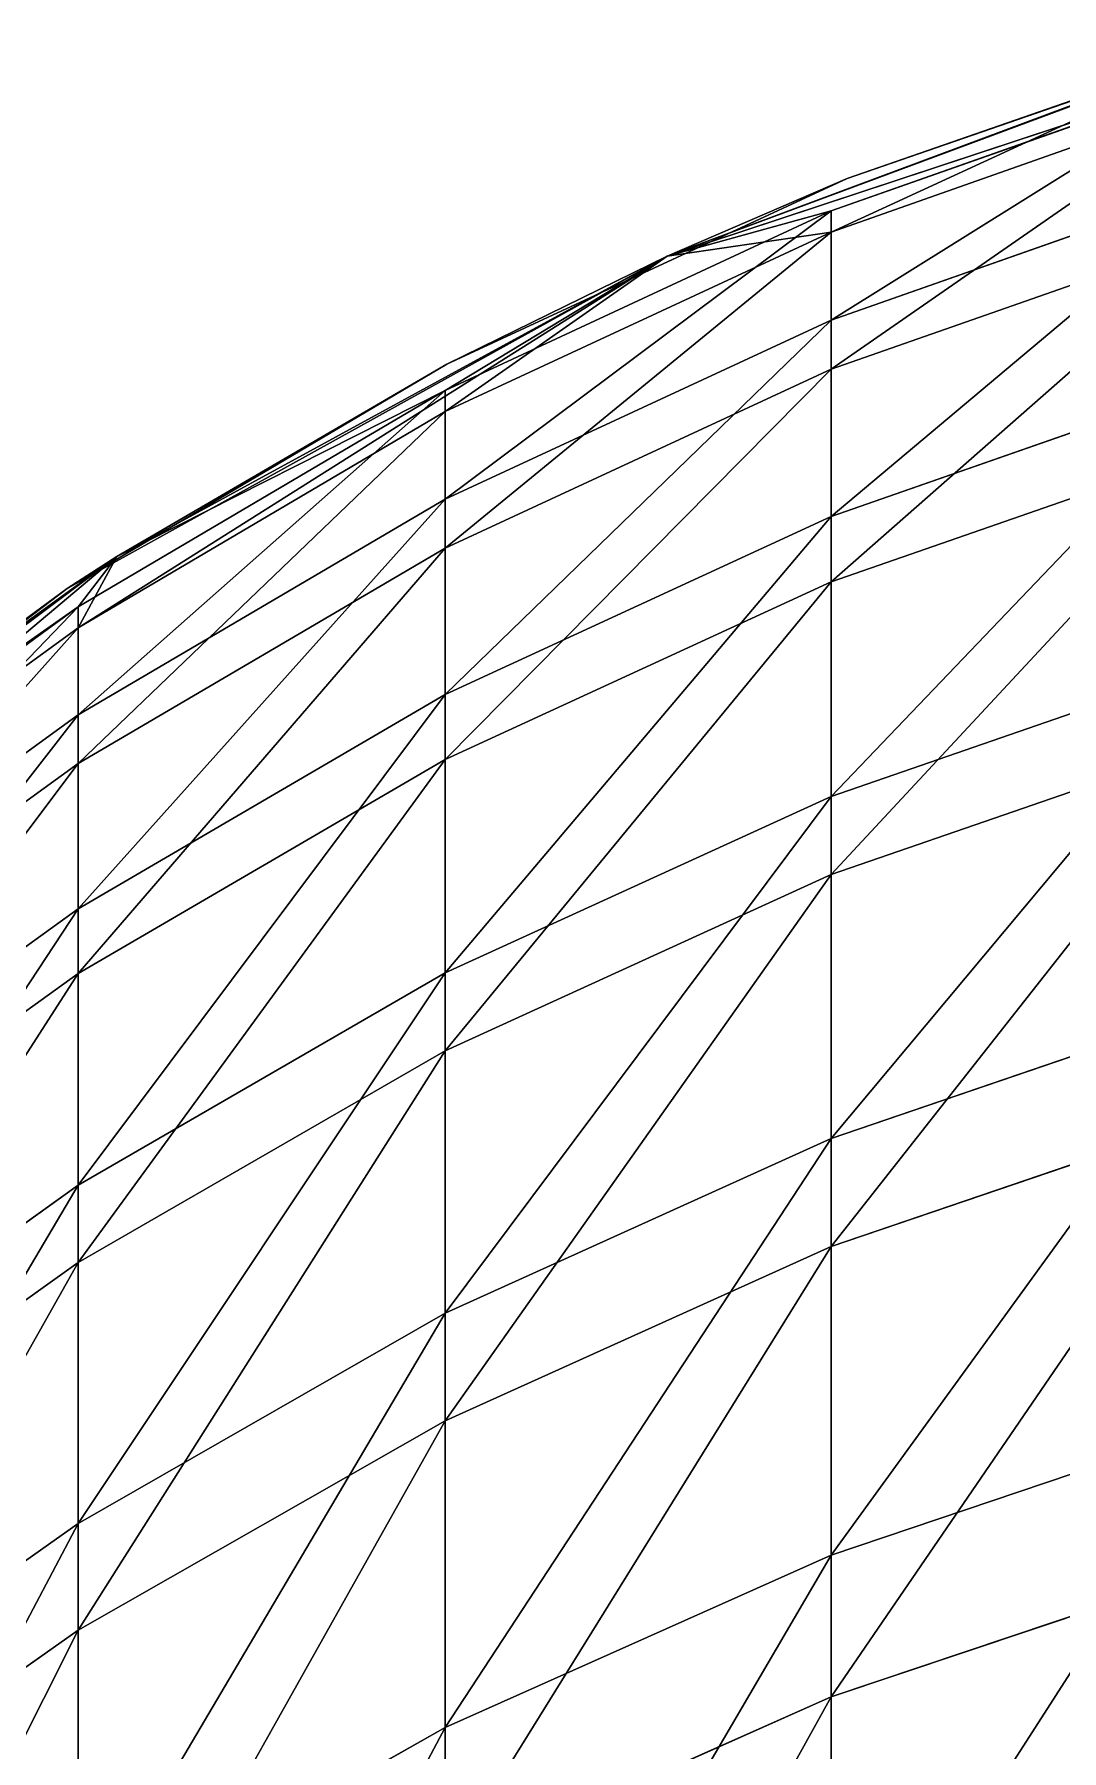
# Model space of a CAD drawing. Extents: x 207 to 387, y 94 to 160.
# Drawn here: x 252.5325 to 252.585, y 159.593 to 159.6809 of the extents above; entities that cross this region are included whole.
import ezdxf

# ---------------------------------------------------------------- set-up
doc = ezdxf.new("R2010")
doc.units = 0
doc.header["$LTSCALE"] = 2.54
doc.layers.get('0').update_dxf_attribs({"color": 13, "linetype": 'CONTINUOUS'})

# ---------------------------------------------------------------- blocks, each defined once
blk = doc.blocks.new('SP_05_ALTFIELD_CREDENZA_DW')
at = {"color": 0}
for p, q in [((134.120581, 0.121145, 76.481047), (134.120581, 0.094125, 76.559791)), ((134.120581, 0.121145, 76.481047), (134.120581, 0.094125, 76.559791)), ((134.140343, 0.095691, 79.788941), (134.140343, 0.120644, 79.865509)), ((134.140343, 0.095691, 79.788941), (134.140343, 0.120644, 79.865509)), ((134.159123, 0.113482, 76.565899), (134.159123, 0.090699, 76.644918)), ((134.159123, 0.113482, 76.565899), (134.159123, 0.090699, 76.644918)), ((134.120581, 0.086864, 79.791584), (134.120581, 0.111958, 79.868575)), ((134.120581, 0.086864, 79.791584), (134.120581, 0.111958, 79.868575)), ((134.159123, 0.106306, 79.785765), (134.140343, 0.095691, 79.788941)), ((134.159123, 0.106306, 79.785765), (134.140343, 0.095691, 79.788941)), ((134.159123, 0.085233, 79.7086), (134.159123, 0.106306, 79.785765)), ((134.159123, 0.085233, 79.7086), (134.159123, 0.106306, 79.785765)), ((134.140343, 0.102911, 76.562565), (134.120581, 0.094125, 76.559791)), ((134.140343, 0.102911, 76.562565), (134.120581, 0.094125, 76.559791)), ((134.140343, 0.102911, 76.562565), (134.140343, 0.079977, 76.642116)), ((134.140343, 0.102911, 76.562565), (134.140343, 0.079977, 76.642116)), ((134.176735, 0.103127, 76.648169), (134.159123, 0.090699, 76.644918)), ((134.176735, 0.103127, 76.648169), (134.159123, 0.090699, 76.644918)), ((134.176735, 0.097706, 79.705513), (134.159123, 0.085233, 79.7086)), ((134.176735, 0.097706, 79.705513), (134.159123, 0.085233, 79.7086)), ((134.140343, 0.095691, 79.788941), (134.120581, 0.086864, 79.791584)), ((134.140343, 0.095691, 79.788941), (134.120581, 0.086864, 79.791584)), ((134.140343, 0.074474, 79.711257), (134.140343, 0.095691, 79.788941)), ((134.140343, 0.074474, 79.711257), (134.140343, 0.095691, 79.788941)), ((134.120581, 0.094125, 76.559791), (134.100023, 0.087207, 76.557608)), ((134.120581, 0.094125, 76.559791), (134.100023, 0.087207, 76.557608)), ((134.120581, 0.094125, 76.559791), (134.120581, 0.071064, 76.639785)), ((134.120581, 0.094125, 76.559791), (134.120581, 0.071064, 76.639785)), ((134.159123, 0.090699, 76.644918), (134.140343, 0.079977, 76.642116)), ((134.159123, 0.090699, 76.644918), (134.140343, 0.079977, 76.642116)), ((134.159123, 0.090699, 76.644918), (134.159123, 0.071881, 76.724977)), ((134.159123, 0.090699, 76.644918), (134.159123, 0.071881, 76.724977)), ((134.120581, 0.086864, 79.791584), (134.100023, 0.079912, 79.793665)), ((134.120581, 0.086864, 79.791584), (134.100023, 0.079912, 79.793665)), ((134.120581, 0.065533, 79.713468), (134.120581, 0.086864, 79.791584)), ((134.120581, 0.065533, 79.713468), (134.120581, 0.086864, 79.791584)), ((134.159123, 0.085233, 79.7086), (134.140343, 0.074474, 79.711257)), ((134.159123, 0.085233, 79.7086), (134.140343, 0.074474, 79.711257)), ((134.159123, 0.067923, 79.630501), (134.159123, 0.085233, 79.7086)), ((134.159123, 0.067923, 79.630501), (134.159123, 0.085233, 79.7086)), ((134.176735, 0.084454, 76.727604), (134.159123, 0.071881, 76.724977)), ((134.176735, 0.084454, 76.727604), (134.159123, 0.071881, 76.724977)), ((134.176735, 0.08053, 79.628025), (134.159123, 0.067923, 79.630501)), ((134.176735, 0.08053, 79.628025), (134.159123, 0.067923, 79.630501)), ((134.140343, 0.079977, 76.642116), (134.120581, 0.071064, 76.639785)), ((134.140343, 0.079977, 76.642116), (134.120581, 0.071064, 76.639785)), ((134.140343, 0.079977, 76.642116), (134.140343, 0.061032, 76.722712)), ((134.140343, 0.079977, 76.642116), (134.140343, 0.061032, 76.722712)), ((134.140343, 0.074474, 79.711257), (134.120581, 0.065533, 79.713468)), ((134.140343, 0.074474, 79.711257), (134.120581, 0.065533, 79.713468)), ((134.140343, 0.05705, 79.632636), (134.140343, 0.074474, 79.711257)), ((134.140343, 0.05705, 79.632636), (134.140343, 0.074474, 79.711257)), ((134.159123, 0.071881, 76.724977), (134.140343, 0.061032, 76.722712)), ((134.159123, 0.071881, 76.724977), (134.140343, 0.061032, 76.722712)), ((134.159123, 0.071881, 76.724977), (134.159123, 0.057074, 76.805871)), ((134.159123, 0.071881, 76.724977), (134.159123, 0.057074, 76.805871)), ((134.120581, 0.071064, 76.639785), (134.100023, 0.064043, 76.637949)), ((134.120581, 0.071064, 76.639785), (134.100023, 0.064043, 76.637949)), ((134.120581, 0.071064, 76.639785), (134.120581, 0.052013, 76.720827)), ((134.120581, 0.071064, 76.639785), (134.120581, 0.052013, 76.720827)), ((134.176735, 0.069763, 76.807869), (134.159123, 0.057074, 76.805871)), ((134.176735, 0.069763, 76.807869), (134.159123, 0.057074, 76.805871)), ((134.159123, 0.067923, 79.630501), (134.140343, 0.05705, 79.632636)), ((134.159123, 0.067923, 79.630501), (134.140343, 0.05705, 79.632636)), ((134.159123, 0.053764, 79.547163), (134.159123, 0.067923, 79.630501)), ((134.159123, 0.053764, 79.547163), (134.159123, 0.067923, 79.630501)), ((134.176735, 0.066481, 79.545333), (134.159123, 0.053764, 79.547163)), ((134.176735, 0.066481, 79.545333), (134.159123, 0.053764, 79.547163)), ((134.120581, 0.065533, 79.713468), (134.100023, 0.058488, 79.715209)), ((134.120581, 0.065533, 79.713468), (134.100023, 0.058488, 79.715209)), ((134.120581, 0.04801, 79.634411), (134.120581, 0.065533, 79.713468)), ((134.120581, 0.04801, 79.634411), (134.120581, 0.065533, 79.713468)), ((134.140343, 0.061032, 76.722712), (134.120581, 0.052013, 76.720827)), ((134.140343, 0.061032, 76.722712), (134.120581, 0.052013, 76.720827)), ((134.140343, 0.061032, 76.722712), (134.140343, 0.046125, 76.804148)), ((134.140343, 0.061032, 76.722712), (134.140343, 0.046125, 76.804148)), ((134.176735, 0.059089, 76.888766), (134.159123, 0.046314, 76.887403)), ((134.176735, 0.059089, 76.888766), (134.159123, 0.046314, 76.887403)), ((134.140343, 0.05705, 79.632636), (134.120581, 0.04801, 79.634411)), ((134.140343, 0.05705, 79.632636), (134.120581, 0.04801, 79.634411)), ((134.159123, 0.057074, 76.805871), (134.140343, 0.046125, 76.804148)), ((134.159123, 0.057074, 76.805871), (134.140343, 0.046125, 76.804148)), ((134.140343, 0.042795, 79.548735), (134.140343, 0.05705, 79.632636)), ((134.140343, 0.042795, 79.548735), (134.140343, 0.05705, 79.632636)), ((134.159123, 0.057074, 76.805871), (134.159123, 0.046314, 76.887403)), ((134.159123, 0.057074, 76.805871), (134.159123, 0.046314, 76.887403)), ((134.176735, 0.056621, 79.461294), (134.159123, 0.043825, 79.462461)), ((134.176735, 0.056621, 79.461294), (134.159123, 0.043825, 79.462461)), ((134.157152, 0.035719, 79.312502), (134.182853, 0.054956, 79.312502)), ((134.182853, 0.054956, 77.062501), (134.157152, 0.035719, 77.062501)), ((134.182853, 0.054956, 77.062501), (134.157152, 0.035719, 77.062501)), ((134.157152, 0.035719, 79.312502), (134.182853, 0.054956, 79.312502)), ((134.182853, 0.054956, 79.312502), (134.159123, 0.038301, 79.378069)), ((134.182853, 0.054956, 79.312502), (134.159123, 0.038301, 79.378069)), ((134.159679, 0.037367, 77.186503), (134.182853, 0.054956, 77.062501)), ((134.159679, 0.037367, 77.186503), (134.182853, 0.054956, 77.062501)), ((134.159123, 0.053764, 79.547163), (134.140343, 0.042795, 79.548735)), ((134.159123, 0.053764, 79.547163), (134.140343, 0.042795, 79.548735)), ((134.159123, 0.043825, 79.462461), (134.159123, 0.053764, 79.547163)), ((134.159123, 0.043825, 79.462461), (134.159123, 0.053764, 79.547163)), ((134.120581, 0.052013, 76.720827), (134.100023, 0.04491, 76.719344)), ((134.120581, 0.052013, 76.720827), (134.100023, 0.04491, 76.719344)), ((134.120581, 0.052013, 76.720827), (134.120581, 0.037024, 76.802716)), ((134.120581, 0.052013, 76.720827), (134.120581, 0.037024, 76.802716)), ((134.176735, 0.052199, 76.974769), (134.157152, 0.035719, 77.062501)), ((134.176735, 0.052199, 76.974769), (134.157152, 0.035719, 77.062501)), ((134.159123, 0.039369, 76.974079), (134.176735, 0.052199, 76.974769)), ((134.159123, 0.039369, 76.974079), (134.176735, 0.052199, 76.974769)), ((134.176735, 0.051138, 79.377558), (134.159123, 0.038301, 79.378069)), ((134.176735, 0.051138, 79.377558), (134.159123, 0.038301, 79.378069)), ((134.177861, 0.050757, 79.1885), (134.157152, 0.035719, 79.312502)), ((134.177861, 0.050757, 79.1885), (134.157152, 0.035719, 79.312502)), ((134.177861, 0.050757, 77.186503), (134.159679, 0.037367, 77.186503)), ((134.159679, 0.037367, 79.1885), (134.177861, 0.050757, 79.1885)), ((134.159679, 0.037367, 79.1885), (134.177861, 0.050757, 79.1885)), ((134.177861, 0.050757, 77.186503), (134.159679, 0.037367, 77.186503)), ((134.120581, 0.04801, 79.634411), (134.100023, 0.04089, 79.635809)), ((134.120581, 0.04801, 79.634411), (134.100023, 0.04089, 79.635809)), ((134.120581, 0.033677, 79.550047), (134.120581, 0.04801, 79.634411)), ((134.120581, 0.033677, 79.550047), (134.120581, 0.04801, 79.634411)), ((134.140343, 0.046125, 76.804148), (134.120581, 0.037024, 76.802716)), ((134.140343, 0.046125, 76.804148), (134.120581, 0.037024, 76.802716)), ((134.159123, 0.046314, 76.887403), (134.140343, 0.035294, 76.886229)), ((134.159123, 0.046314, 76.887403), (134.140343, 0.035294, 76.886229)), ((134.140343, 0.046125, 76.804148), (134.140343, 0.035294, 76.886229)), ((134.140343, 0.046125, 76.804148), (134.140343, 0.035294, 76.886229)), ((134.159123, 0.046314, 76.887403), (134.159123, 0.039369, 76.974079)), ((134.159123, 0.046314, 76.887403), (134.159123, 0.039369, 76.974079)), ((134.159123, 0.043825, 79.462461), (134.140343, 0.032791, 79.463471)), ((134.159123, 0.043825, 79.462461), (134.140343, 0.032791, 79.463471)), ((134.159123, 0.038301, 79.378069), (134.159123, 0.043825, 79.462461)), ((134.159123, 0.038301, 79.378069), (134.159123, 0.043825, 79.462461)), ((134.140343, 0.042795, 79.548735), (134.120581, 0.033677, 79.550047)), ((134.140343, 0.042795, 79.548735), (134.120581, 0.033677, 79.550047)), ((134.140343, 0.032791, 79.463471), (134.140343, 0.042795, 79.548735)), ((134.140343, 0.032791, 79.463471), (134.140343, 0.042795, 79.548735)), ((134.159123, 0.039369, 76.974079), (134.128979, 0.020335, 77.062501)), ((134.159123, 0.039369, 76.974079), (134.128979, 0.020335, 77.062501)), ((134.140343, 0.028304, 76.973485), (134.159123, 0.039369, 76.974079)), ((134.140343, 0.028304, 76.973485), (134.159123, 0.039369, 76.974079)), ((134.159123, 0.039369, 76.974079), (134.157152, 0.035719, 77.062501)), ((134.159123, 0.039369, 76.974079), (134.157152, 0.035719, 77.062501)), ((134.159123, 0.038301, 79.378069), (134.140343, 0.027229, 79.378509)), ((134.159123, 0.038301, 79.378069), (134.140343, 0.027229, 79.378509)), ((134.157152, 0.035719, 79.312502), (134.159123, 0.038301, 79.378069)), ((134.157152, 0.035719, 79.312502), (134.159123, 0.038301, 79.378069)), ((134.120581, 0.037024, 76.802716), (134.100023, 0.029859, 76.801586)), ((134.120581, 0.037024, 76.802716), (134.100023, 0.029859, 76.801586)), ((134.120581, 0.037024, 76.802716), (134.120581, 0.026134, 76.885251)), ((134.120581, 0.037024, 76.802716), (134.120581, 0.026134, 76.885251)), ((134.159679, 0.037367, 79.1885), (134.128979, 0.020335, 79.312502)), ((134.159679, 0.037367, 79.1885), (134.128979, 0.020335, 79.312502)), ((134.159679, 0.037367, 77.186503), (134.140254, 0.025869, 77.186503)), ((134.140254, 0.025869, 79.1885), (134.159679, 0.037367, 79.1885)), ((134.140254, 0.025869, 79.1885), (134.159679, 0.037367, 79.1885)), ((134.159679, 0.037367, 77.186503), (134.140254, 0.025869, 77.186503)), ((134.159679, 0.037367, 79.1885), (134.157152, 0.035719, 79.312502)), ((134.159679, 0.037367, 79.1885), (134.157152, 0.035719, 79.312502)), ((134.159679, 0.037367, 77.186503), (134.157152, 0.035719, 77.062501)), ((134.159679, 0.037367, 77.186503), (134.157152, 0.035719, 77.062501)), ((134.159679, 0.037367, 79.1885), (134.159679, 0.037367, 77.186503)), ((134.159679, 0.037367, 79.1885), (134.159679, 0.037367, 77.186503)), ((134.140343, 0.035294, 76.886229), (134.120581, 0.026134, 76.885251)), ((134.140343, 0.035294, 76.886229), (134.120581, 0.026134, 76.885251)), ((134.128979, 0.020335, 79.312502), (134.157152, 0.035719, 79.312502)), ((134.157152, 0.035719, 77.062501), (134.128979, 0.020335, 77.062501)), ((134.157152, 0.035719, 77.062501), (134.128979, 0.020335, 77.062501)), ((134.128979, 0.020335, 79.312502), (134.157152, 0.035719, 79.312502)), ((134.157152, 0.035719, 77.062501), (134.140254, 0.025869, 77.186503)), ((134.157152, 0.035719, 77.062501), (134.140254, 0.025869, 77.186503)), ((134.157152, 0.035719, 79.312502), (134.140343, 0.027229, 79.378509)), ((134.157152, 0.035719, 79.312502), (134.140343, 0.027229, 79.378509)), ((134.140343, 0.035294, 76.886229), (134.140343, 0.028304, 76.973485)), ((134.140343, 0.035294, 76.886229), (134.140343, 0.028304, 76.973485)), ((134.120581, 0.033677, 79.550047), (134.100023, 0.026494, 79.551076)), ((134.120581, 0.033677, 79.550047), (134.100023, 0.026494, 79.551076)), ((134.120581, 0.023617, 79.464305), (134.120581, 0.033677, 79.550047)), ((134.120581, 0.023617, 79.464305), (134.120581, 0.033677, 79.550047)), ((134.140343, 0.032791, 79.463471), (134.120581, 0.023617, 79.464305)), ((134.140343, 0.032791, 79.463471), (134.120581, 0.023617, 79.464305)), ((134.140343, 0.027229, 79.378509), (134.140343, 0.032791, 79.463471)), ((134.140343, 0.027229, 79.378509), (134.140343, 0.032791, 79.463471)), ((134.120581, 0.019106, 76.97299), (134.140343, 0.028304, 76.973485)), ((134.120581, 0.019106, 76.97299), (134.140343, 0.028304, 76.973485)), ((134.140343, 0.028304, 76.973485), (134.128979, 0.020335, 77.062501)), ((134.140343, 0.028304, 76.973485), (134.128979, 0.020335, 77.062501)), ((134.140343, 0.027229, 79.378509), (134.120581, 0.018024, 79.378873)), ((134.140343, 0.027229, 79.378509), (134.120581, 0.018024, 79.378873)), ((134.140343, 0.027229, 79.378509), (134.128979, 0.020335, 79.312502)), ((134.140343, 0.027229, 79.378509), (134.128979, 0.020335, 79.312502)), ((134.120581, 0.026134, 76.885251), (134.100023, 0.018917, 76.884482)), ((134.120581, 0.026134, 76.885251), (134.100023, 0.018917, 76.884482)), ((134.140254, 0.025869, 77.186503), (134.119771, 0.016373, 77.186503)), ((134.119771, 0.016373, 79.1885), (134.140254, 0.025869, 79.1885)), ((134.119771, 0.016373, 79.1885), (134.140254, 0.025869, 79.1885)), ((134.140254, 0.025869, 77.186503), (134.119771, 0.016373, 77.186503)), ((134.120581, 0.026134, 76.885251), (134.120581, 0.019106, 76.97299)), ((134.120581, 0.026134, 76.885251), (134.120581, 0.019106, 76.97299)), ((134.128979, 0.020335, 79.312502), (134.140254, 0.025869, 79.1885)), ((134.128979, 0.020335, 79.312502), (134.140254, 0.025869, 79.1885)), ((134.140254, 0.025869, 77.186503), (134.128979, 0.020335, 77.062501)), ((134.140254, 0.025869, 77.186503), (134.128979, 0.020335, 77.062501)), ((134.140254, 0.025869, 79.1885), (134.140254, 0.025869, 77.186503)), ((134.140254, 0.025869, 79.1885), (134.140254, 0.025869, 77.186503)), ((134.120581, 0.023617, 79.464305), (134.100023, 0.01639, 79.464964)), ((134.120581, 0.023617, 79.464305), (134.100023, 0.01639, 79.464964)), ((134.120581, 0.018024, 79.378873), (134.120581, 0.023617, 79.464305)), ((134.120581, 0.018024, 79.378873), (134.120581, 0.023617, 79.464305)), ((134.128979, 0.020335, 77.062501), (134.098437, 0.008981, 77.186503)), ((134.128979, 0.020335, 77.062501), (134.098437, 0.008981, 77.186503)), ((134.098897, 0.009115, 79.312502), (134.128979, 0.020335, 79.312502)), ((134.128979, 0.020335, 77.062501), (134.098897, 0.009115, 77.062501)), ((134.128979, 0.020335, 77.062501), (134.098897, 0.009115, 77.062501)), ((134.098897, 0.009115, 79.312502), (134.128979, 0.020335, 79.312502)), ((134.100023, 0.010773, 79.379161), (134.128979, 0.020335, 79.312502)), ((134.100023, 0.010773, 79.379161), (134.128979, 0.020335, 79.312502)), ((134.128979, 0.020335, 79.312502), (134.119771, 0.016373, 79.1885)), ((134.128979, 0.020335, 79.312502), (134.119771, 0.016373, 79.1885)), ((134.119771, 0.016373, 77.186503), (134.128979, 0.020335, 77.062501)), ((134.119771, 0.016373, 77.186503), (134.128979, 0.020335, 77.062501)), ((134.128979, 0.020335, 77.062501), (134.120581, 0.019106, 76.97299)), ((134.128979, 0.020335, 77.062501), (134.120581, 0.019106, 76.97299)), ((134.128979, 0.020335, 79.312502), (134.120581, 0.018024, 79.378873)), ((134.128979, 0.020335, 79.312502), (134.120581, 0.018024, 79.378873)), ((134.120581, 0.019106, 76.97299), (134.098897, 0.009115, 77.062501)), ((134.120581, 0.019106, 76.97299), (134.098897, 0.009115, 77.062501)), ((134.100023, 0.011858, 76.972602), (134.120581, 0.019106, 76.97299)), ((134.100023, 0.011858, 76.972602), (134.120581, 0.019106, 76.97299)), ((134.120581, 0.018024, 79.378873), (134.100023, 0.010773, 79.379161)), ((134.120581, 0.018024, 79.378873), (134.100023, 0.010773, 79.379161)), ((134.119771, 0.016373, 77.186503), (134.098437, 0.008981, 77.186503)), ((134.119771, 0.016373, 77.186503), (134.098437, 0.008981, 77.186503)), ((134.098897, 0.009115, 79.312502), (134.119771, 0.016373, 79.1885)), ((134.098897, 0.009115, 79.312502), (134.119771, 0.016373, 79.1885)), ((134.119771, 0.016373, 79.1885), (134.119771, 0.016373, 77.186503)), ((134.119771, 0.016373, 79.1885), (134.119771, 0.016373, 77.186503))]:
    blk.add_line(p, q, dxfattribs=at)
at = {"color": 18}
mesh = blk.add_polyface(dxfattribs=at)
corners = [(134.140343, 0.095691, 79.788941), (134.159123, 0.131094, 79.861821), (134.159123, 0.106306, 79.785765), (134.140343, 0.120644, 79.865509)]
mesh.append_faces([[corners[k] for k in face] for face in [(0, 1, 2), (1, 0, 3)]], dxfattribs={"vtx0": -1, "color": 18})
mesh = blk.add_polyface(dxfattribs=at)
corners = [(134.120581, 0.094125, 76.559791), (134.140343, 0.129783, 76.484253), (134.120581, 0.121145, 76.481047), (134.140343, 0.102911, 76.562565)]
mesh.append_faces([[corners[k] for k in face] for face in [(0, 1, 2), (1, 0, 3)]], dxfattribs={"vtx0": -1, "color": 18})
mesh = blk.add_polyface(dxfattribs=at)
corners = [(134.159123, 0.090699, 76.644918), (134.176735, 0.125732, 76.569765), (134.159123, 0.113482, 76.565899), (134.176735, 0.103127, 76.648169)]
mesh.append_faces([[corners[k] for k in face] for face in [(0, 1, 2), (1, 0, 3)]], dxfattribs={"vtx0": -1, "color": 18})
mesh = blk.add_polyface(dxfattribs=at)
corners = [(134.100023, 0.087207, 76.557608), (134.120581, 0.121145, 76.481047), (134.100023, 0.114344, 76.478523), (134.120581, 0.094125, 76.559791)]
mesh.append_faces([[corners[k] for k in face] for face in [(0, 1, 2), (1, 0, 3)]], dxfattribs={"vtx0": -1, "color": 18})
mesh = blk.add_polyface(dxfattribs=at)
corners = [(134.120581, 0.086864, 79.791584), (134.140343, 0.120644, 79.865509), (134.140343, 0.095691, 79.788941), (134.120581, 0.111958, 79.868575)]
mesh.append_faces([[corners[k] for k in face] for face in [(0, 1, 2), (1, 0, 3)]], dxfattribs={"vtx0": -1, "color": 18})
mesh = blk.add_polyface(dxfattribs=at)
corners = [(134.159123, 0.085233, 79.7086), (134.176735, 0.118615, 79.782081), (134.176735, 0.097706, 79.705513), (134.159123, 0.106306, 79.785765)]
mesh.append_faces([[corners[k] for k in face] for face in [(0, 1, 2), (1, 0, 3)]], dxfattribs={"vtx0": -1, "color": 18})
mesh = blk.add_polyface(dxfattribs=at)
corners = [(134.140343, 0.079977, 76.642116), (134.159123, 0.113482, 76.565899), (134.140343, 0.102911, 76.562565), (134.159123, 0.090699, 76.644918)]
mesh.append_faces([[corners[k] for k in face] for face in [(0, 1, 2), (1, 0, 3)]], dxfattribs={"vtx0": -1, "color": 18})
mesh = blk.add_polyface(dxfattribs=at)
corners = [(134.100023, 0.079912, 79.793665), (134.120581, 0.111958, 79.868575), (134.120581, 0.086864, 79.791584), (134.100023, 0.105115, 79.870988)]
mesh.append_faces([[corners[k] for k in face] for face in [(0, 1, 2), (1, 0, 3)]], dxfattribs={"vtx0": -1, "color": 18})
mesh = blk.add_polyface(dxfattribs=at)
corners = [(134.140343, 0.074474, 79.711257), (134.159123, 0.106306, 79.785765), (134.159123, 0.085233, 79.7086), (134.140343, 0.095691, 79.788941)]
mesh.append_faces([[corners[k] for k in face] for face in [(0, 1, 2), (1, 0, 3)]], dxfattribs={"vtx0": -1, "color": 18})
mesh = blk.add_polyface(dxfattribs=at)
corners = [(134.120581, 0.071064, 76.639785), (134.140343, 0.102911, 76.562565), (134.120581, 0.094125, 76.559791), (134.140343, 0.079977, 76.642116)]
mesh.append_faces([[corners[k] for k in face] for face in [(0, 1, 2), (1, 0, 3)]], dxfattribs={"vtx0": -1, "color": 18})
mesh = blk.add_polyface(dxfattribs=at)
corners = [(134.159123, 0.071881, 76.724977), (134.176735, 0.103127, 76.648169), (134.159123, 0.090699, 76.644918), (134.176735, 0.084454, 76.727604)]
mesh.append_faces([[corners[k] for k in face] for face in [(0, 1, 2), (1, 0, 3)]], dxfattribs={"vtx0": -1, "color": 18})
mesh = blk.add_polyface(dxfattribs=at)
corners = [(134.159123, 0.067923, 79.630501), (134.176735, 0.097706, 79.705513), (134.176735, 0.08053, 79.628025), (134.159123, 0.085233, 79.7086)]
mesh.append_faces([[corners[k] for k in face] for face in [(0, 1, 2), (1, 0, 3)]], dxfattribs={"vtx0": -1, "color": 18})
mesh = blk.add_polyface(dxfattribs=at)
corners = [(134.120581, 0.065533, 79.713468), (134.140343, 0.095691, 79.788941), (134.140343, 0.074474, 79.711257), (134.120581, 0.086864, 79.791584)]
mesh.append_faces([[corners[k] for k in face] for face in [(0, 1, 2), (1, 0, 3)]], dxfattribs={"vtx0": -1, "color": 18})
mesh = blk.add_polyface(dxfattribs=at)
corners = [(134.100023, 0.064043, 76.637949), (134.120581, 0.094125, 76.559791), (134.100023, 0.087207, 76.557608), (134.120581, 0.071064, 76.639785)]
mesh.append_faces([[corners[k] for k in face] for face in [(0, 1, 2), (1, 0, 3)]], dxfattribs={"vtx0": -1, "color": 18})
mesh = blk.add_polyface(dxfattribs=at)
corners = [(134.140343, 0.061032, 76.722712), (134.159123, 0.090699, 76.644918), (134.140343, 0.079977, 76.642116), (134.159123, 0.071881, 76.724977)]
mesh.append_faces([[corners[k] for k in face] for face in [(0, 1, 2), (1, 0, 3)]], dxfattribs={"vtx0": -1, "color": 18})
mesh = blk.add_polyface(dxfattribs=at)
corners = [(134.100023, 0.058488, 79.715209), (134.120581, 0.086864, 79.791584), (134.120581, 0.065533, 79.713468), (134.100023, 0.079912, 79.793665)]
mesh.append_faces([[corners[k] for k in face] for face in [(0, 1, 2), (1, 0, 3)]], dxfattribs={"vtx0": -1, "color": 18})
mesh = blk.add_polyface(dxfattribs=at)
corners = [(134.140343, 0.05705, 79.632636), (134.159123, 0.085233, 79.7086), (134.159123, 0.067923, 79.630501), (134.140343, 0.074474, 79.711257)]
mesh.append_faces([[corners[k] for k in face] for face in [(0, 1, 2), (1, 0, 3)]], dxfattribs={"vtx0": -1, "color": 18})
mesh = blk.add_polyface(dxfattribs=at)
corners = [(134.159123, 0.057074, 76.805871), (134.176735, 0.084454, 76.727604), (134.159123, 0.071881, 76.724977), (134.176735, 0.069763, 76.807869)]
mesh.append_faces([[corners[k] for k in face] for face in [(0, 1, 2), (1, 0, 3)]], dxfattribs={"vtx0": -1, "color": 18})
mesh = blk.add_polyface(dxfattribs=at)
corners = [(134.159123, 0.053764, 79.547163), (134.176735, 0.08053, 79.628025), (134.176735, 0.066481, 79.545333), (134.159123, 0.067923, 79.630501)]
mesh.append_faces([[corners[k] for k in face] for face in [(0, 1, 2), (1, 0, 3)]], dxfattribs={"vtx0": -1, "color": 18})
mesh = blk.add_polyface(dxfattribs=at)
corners = [(134.120581, 0.052013, 76.720827), (134.140343, 0.079977, 76.642116), (134.120581, 0.071064, 76.639785), (134.140343, 0.061032, 76.722712)]
mesh.append_faces([[corners[k] for k in face] for face in [(0, 1, 2), (1, 0, 3)]], dxfattribs={"vtx0": -1, "color": 18})
mesh = blk.add_polyface(dxfattribs=at)
corners = [(134.120581, 0.04801, 79.634411), (134.140343, 0.074474, 79.711257), (134.140343, 0.05705, 79.632636), (134.120581, 0.065533, 79.713468)]
mesh.append_faces([[corners[k] for k in face] for face in [(0, 1, 2), (1, 0, 3)]], dxfattribs={"vtx0": -1, "color": 18})
mesh = blk.add_polyface(dxfattribs=at)
corners = [(134.140343, 0.046125, 76.804148), (134.159123, 0.071881, 76.724977), (134.140343, 0.061032, 76.722712), (134.159123, 0.057074, 76.805871)]
mesh.append_faces([[corners[k] for k in face] for face in [(0, 1, 2), (1, 0, 3)]], dxfattribs={"vtx0": -1, "color": 18})
mesh = blk.add_polyface(dxfattribs=at)
corners = [(134.100023, 0.04491, 76.719344), (134.120581, 0.071064, 76.639785), (134.100023, 0.064043, 76.637949), (134.120581, 0.052013, 76.720827)]
mesh.append_faces([[corners[k] for k in face] for face in [(0, 1, 2), (1, 0, 3)]], dxfattribs={"vtx0": -1, "color": 18})
mesh = blk.add_polyface(dxfattribs=at)
corners = [(134.159123, 0.046314, 76.887403), (134.176735, 0.069763, 76.807869), (134.159123, 0.057074, 76.805871), (134.176735, 0.059089, 76.888766)]
mesh.append_faces([[corners[k] for k in face] for face in [(0, 1, 2), (1, 0, 3)]], dxfattribs={"vtx0": -1, "color": 18})
mesh = blk.add_polyface(dxfattribs=at)
corners = [(134.140343, 0.042795, 79.548735), (134.159123, 0.067923, 79.630501), (134.159123, 0.053764, 79.547163), (134.140343, 0.05705, 79.632636)]
mesh.append_faces([[corners[k] for k in face] for face in [(0, 1, 2), (1, 0, 3)]], dxfattribs={"vtx0": -1, "color": 18})
mesh = blk.add_polyface(dxfattribs=at)
corners = [(134.159123, 0.043825, 79.462461), (134.176735, 0.066481, 79.545333), (134.176735, 0.056621, 79.461294), (134.159123, 0.053764, 79.547163)]
mesh.append_faces([[corners[k] for k in face] for face in [(0, 1, 2), (1, 0, 3)]], dxfattribs={"vtx0": -1, "color": 18})
mesh = blk.add_polyface(dxfattribs=at)
corners = [(134.100023, 0.04089, 79.635809), (134.120581, 0.065533, 79.713468), (134.120581, 0.04801, 79.634411), (134.100023, 0.058488, 79.715209)]
mesh.append_faces([[corners[k] for k in face] for face in [(0, 1, 2), (1, 0, 3)]], dxfattribs={"vtx0": -1, "color": 18})
mesh = blk.add_polyface(dxfattribs=at)
corners = [(134.120581, 0.037024, 76.802716), (134.140343, 0.061032, 76.722712), (134.120581, 0.052013, 76.720827), (134.140343, 0.046125, 76.804148)]
mesh.append_faces([[corners[k] for k in face] for face in [(0, 1, 2), (1, 0, 3)]], dxfattribs={"vtx0": -1, "color": 18})
mesh = blk.add_polyface(dxfattribs=at)
corners = [(134.159123, 0.039369, 76.974079), (134.176735, 0.059089, 76.888766), (134.159123, 0.046314, 76.887403), (134.176735, 0.052199, 76.974769)]
mesh.append_faces([[corners[k] for k in face] for face in [(0, 1, 2), (1, 0, 3)]], dxfattribs={"vtx0": -1, "color": 18})
mesh = blk.add_polyface(dxfattribs=at)
corners = [(134.120581, 0.033677, 79.550047), (134.140343, 0.05705, 79.632636), (134.140343, 0.042795, 79.548735), (134.120581, 0.04801, 79.634411)]
mesh.append_faces([[corners[k] for k in face] for face in [(0, 1, 2), (1, 0, 3)]], dxfattribs={"vtx0": -1, "color": 18})
mesh = blk.add_polyface(dxfattribs=at)
corners = [(134.140343, 0.035294, 76.886229), (134.159123, 0.057074, 76.805871), (134.140343, 0.046125, 76.804148), (134.159123, 0.046314, 76.887403)]
mesh.append_faces([[corners[k] for k in face] for face in [(0, 1, 2), (1, 0, 3)]], dxfattribs={"vtx0": -1, "color": 18})
mesh = blk.add_polyface(dxfattribs=at)
corners = [(134.159123, 0.038301, 79.378069), (134.176735, 0.056621, 79.461294), (134.176735, 0.051138, 79.377558), (134.159123, 0.043825, 79.462461)]
mesh.append_faces([[corners[k] for k in face] for face in [(0, 1, 2), (1, 0, 3)]], dxfattribs={"vtx0": -1, "color": 18})
mesh = blk.add_polyface(dxfattribs=at)
corners = [(134.182853, 0.054956, 79.312502), (134.177861, 0.050757, 79.1885), (134.157152, 0.035719, 79.312502)]
mesh.append_faces([[corners[k] for k in face] for face in [(0, 1, 2)]], dxfattribs={"color": 18})
mesh = blk.add_polyface(dxfattribs=at)
corners = [(134.159679, 0.037367, 77.186503), (134.182853, 0.054956, 77.062501), (134.157152, 0.035719, 77.062501)]
mesh.append_faces([[corners[k] for k in face] for face in [(0, 1, 2)]], dxfattribs={"color": 18})
mesh = blk.add_polyface(dxfattribs=at)
corners = [(134.182853, 0.054956, 77.062501), (134.176735, 0.052199, 76.974769), (134.157152, 0.035719, 77.062501)]
mesh.append_faces([[corners[k] for k in face] for face in [(0, 1, 2)]], dxfattribs={"color": 18})
mesh = blk.add_polyface(dxfattribs=at)
corners = [(134.159123, 0.038301, 79.378069), (134.182853, 0.054956, 79.312502), (134.157152, 0.035719, 79.312502)]
mesh.append_faces([[corners[k] for k in face] for face in [(0, 1, 2)]], dxfattribs={"color": 18})
mesh = blk.add_polyface(dxfattribs=at)
corners = [(134.159123, 0.038301, 79.378069), (134.176735, 0.051138, 79.377558), (134.182853, 0.054956, 79.312502)]
mesh.append_faces([[corners[k] for k in face] for face in [(0, 1, 2)]], dxfattribs={"color": 18})
mesh = blk.add_polyface(dxfattribs=at)
corners = [(134.177861, 0.050757, 77.186503), (134.182853, 0.054956, 77.062501), (134.159679, 0.037367, 77.186503)]
mesh.append_faces([[corners[k] for k in face] for face in [(0, 1, 2)]], dxfattribs={"color": 18})
mesh = blk.add_polyface(dxfattribs=at)
corners = [(134.140343, 0.032791, 79.463471), (134.159123, 0.053764, 79.547163), (134.159123, 0.043825, 79.462461), (134.140343, 0.042795, 79.548735)]
mesh.append_faces([[corners[k] for k in face] for face in [(0, 1, 2), (1, 0, 3)]], dxfattribs={"vtx0": -1, "color": 18})
mesh = blk.add_polyface(dxfattribs=at)
corners = [(134.100023, 0.029859, 76.801586), (134.120581, 0.052013, 76.720827), (134.100023, 0.04491, 76.719344), (134.120581, 0.037024, 76.802716)]
mesh.append_faces([[corners[k] for k in face] for face in [(0, 1, 2), (1, 0, 3)]], dxfattribs={"vtx0": -1, "color": 18})
mesh = blk.add_polyface(dxfattribs=at)
corners = [(134.157152, 0.035719, 77.062501), (134.176735, 0.052199, 76.974769), (134.159123, 0.039369, 76.974079)]
mesh.append_faces([[corners[k] for k in face] for face in [(0, 1, 2)]], dxfattribs={"color": 18})
mesh = blk.add_polyface(dxfattribs=at)
corners = [(134.157152, 0.035719, 79.312502), (134.177861, 0.050757, 79.1885), (134.159679, 0.037367, 79.1885)]
mesh.append_faces([[corners[k] for k in face] for face in [(0, 1, 2)]], dxfattribs={"color": 18})
mesh = blk.add_polyface(dxfattribs=at)
corners = [(134.159679, 0.037367, 79.1885), (134.177861, 0.050757, 77.186503), (134.159679, 0.037367, 77.186503), (134.177861, 0.050757, 79.1885)]
mesh.append_faces([[corners[k] for k in face] for face in [(0, 1, 2), (1, 0, 3)]], dxfattribs={"vtx0": -1, "color": 18})
mesh = blk.add_polyface(dxfattribs=at)
corners = [(134.100023, 0.026494, 79.551076), (134.120581, 0.04801, 79.634411), (134.120581, 0.033677, 79.550047), (134.100023, 0.04089, 79.635809)]
mesh.append_faces([[corners[k] for k in face] for face in [(0, 1, 2), (1, 0, 3)]], dxfattribs={"vtx0": -1, "color": 18})
mesh = blk.add_polyface(dxfattribs=at)
corners = [(134.120581, 0.026134, 76.885251), (134.140343, 0.046125, 76.804148), (134.120581, 0.037024, 76.802716), (134.140343, 0.035294, 76.886229)]
mesh.append_faces([[corners[k] for k in face] for face in [(0, 1, 2), (1, 0, 3)]], dxfattribs={"vtx0": -1, "color": 18})
mesh = blk.add_polyface(dxfattribs=at)
corners = [(134.140343, 0.028304, 76.973485), (134.159123, 0.046314, 76.887403), (134.140343, 0.035294, 76.886229), (134.159123, 0.039369, 76.974079)]
mesh.append_faces([[corners[k] for k in face] for face in [(0, 1, 2), (1, 0, 3)]], dxfattribs={"vtx0": -1, "color": 18})
mesh = blk.add_polyface(dxfattribs=at)
corners = [(134.140343, 0.027229, 79.378509), (134.159123, 0.043825, 79.462461), (134.159123, 0.038301, 79.378069), (134.140343, 0.032791, 79.463471)]
mesh.append_faces([[corners[k] for k in face] for face in [(0, 1, 2), (1, 0, 3)]], dxfattribs={"vtx0": -1, "color": 18})
mesh = blk.add_polyface(dxfattribs=at)
corners = [(134.120581, 0.023617, 79.464305), (134.140343, 0.042795, 79.548735), (134.140343, 0.032791, 79.463471), (134.120581, 0.033677, 79.550047)]
mesh.append_faces([[corners[k] for k in face] for face in [(0, 1, 2), (1, 0, 3)]], dxfattribs={"vtx0": -1, "color": 18})
mesh = blk.add_polyface(dxfattribs=at)
corners = [(134.157152, 0.035719, 77.062501), (134.159123, 0.039369, 76.974079), (134.128979, 0.020335, 77.062501)]
mesh.append_faces([[corners[k] for k in face] for face in [(0, 1, 2)]], dxfattribs={"color": 18})
mesh = blk.add_polyface(dxfattribs=at)
corners = [(134.128979, 0.020335, 77.062501), (134.159123, 0.039369, 76.974079), (134.140343, 0.028304, 76.973485)]
mesh.append_faces([[corners[k] for k in face] for face in [(0, 1, 2)]], dxfattribs={"color": 18})
mesh = blk.add_polyface(dxfattribs=at)
corners = [(134.140343, 0.027229, 79.378509), (134.159123, 0.038301, 79.378069), (134.157152, 0.035719, 79.312502)]
mesh.append_faces([[corners[k] for k in face] for face in [(0, 1, 2)]], dxfattribs={"color": 18})
mesh = blk.add_polyface(dxfattribs=at)
corners = [(134.100023, 0.018917, 76.884482), (134.120581, 0.037024, 76.802716), (134.100023, 0.029859, 76.801586), (134.120581, 0.026134, 76.885251)]
mesh.append_faces([[corners[k] for k in face] for face in [(0, 1, 2), (1, 0, 3)]], dxfattribs={"vtx0": -1, "color": 18})
mesh = blk.add_polyface(dxfattribs=at)
corners = [(134.157152, 0.035719, 79.312502), (134.159679, 0.037367, 79.1885), (134.128979, 0.020335, 79.312502)]
mesh.append_faces([[corners[k] for k in face] for face in [(0, 1, 2)]], dxfattribs={"color": 18})
mesh = blk.add_polyface(dxfattribs=at)
corners = [(134.128979, 0.020335, 79.312502), (134.159679, 0.037367, 79.1885), (134.140254, 0.025869, 79.1885)]
mesh.append_faces([[corners[k] for k in face] for face in [(0, 1, 2)]], dxfattribs={"color": 18})
mesh = blk.add_polyface(dxfattribs=at)
corners = [(134.140254, 0.025869, 79.1885), (134.159679, 0.037367, 77.186503), (134.140254, 0.025869, 77.186503), (134.159679, 0.037367, 79.1885)]
mesh.append_faces([[corners[k] for k in face] for face in [(0, 1, 2), (1, 0, 3)]], dxfattribs={"vtx0": -1, "color": 18})
mesh = blk.add_polyface(dxfattribs=at)
corners = [(134.159679, 0.037367, 77.186503), (134.157152, 0.035719, 77.062501), (134.140254, 0.025869, 77.186503)]
mesh.append_faces([[corners[k] for k in face] for face in [(0, 1, 2)]], dxfattribs={"color": 18})
mesh = blk.add_polyface(dxfattribs=at)
corners = [(134.120581, 0.019106, 76.97299), (134.140343, 0.035294, 76.886229), (134.120581, 0.026134, 76.885251), (134.140343, 0.028304, 76.973485)]
mesh.append_faces([[corners[k] for k in face] for face in [(0, 1, 2), (1, 0, 3)]], dxfattribs={"vtx0": -1, "color": 18})
mesh = blk.add_polyface(dxfattribs=at)
corners = [(134.140254, 0.025869, 77.186503), (134.157152, 0.035719, 77.062501), (134.128979, 0.020335, 77.062501)]
mesh.append_faces([[corners[k] for k in face] for face in [(0, 1, 2)]], dxfattribs={"color": 18})
mesh = blk.add_polyface(dxfattribs=at)
corners = [(134.140343, 0.027229, 79.378509), (134.157152, 0.035719, 79.312502), (134.128979, 0.020335, 79.312502)]
mesh.append_faces([[corners[k] for k in face] for face in [(0, 1, 2)]], dxfattribs={"color": 18})
mesh = blk.add_polyface(dxfattribs=at)
corners = [(134.100023, 0.01639, 79.464964), (134.120581, 0.033677, 79.550047), (134.120581, 0.023617, 79.464305), (134.100023, 0.026494, 79.551076)]
mesh.append_faces([[corners[k] for k in face] for face in [(0, 1, 2), (1, 0, 3)]], dxfattribs={"vtx0": -1, "color": 18})
mesh = blk.add_polyface(dxfattribs=at)
corners = [(134.120581, 0.018024, 79.378873), (134.140343, 0.032791, 79.463471), (134.140343, 0.027229, 79.378509), (134.120581, 0.023617, 79.464305)]
mesh.append_faces([[corners[k] for k in face] for face in [(0, 1, 2), (1, 0, 3)]], dxfattribs={"vtx0": -1, "color": 18})
mesh = blk.add_polyface(dxfattribs=at)
corners = [(134.128979, 0.020335, 77.062501), (134.140343, 0.028304, 76.973485), (134.120581, 0.019106, 76.97299)]
mesh.append_faces([[corners[k] for k in face] for face in [(0, 1, 2)]], dxfattribs={"color": 18})
mesh = blk.add_polyface(dxfattribs=at)
corners = [(134.120581, 0.018024, 79.378873), (134.140343, 0.027229, 79.378509), (134.128979, 0.020335, 79.312502)]
mesh.append_faces([[corners[k] for k in face] for face in [(0, 1, 2)]], dxfattribs={"color": 18})
mesh = blk.add_polyface(dxfattribs=at)
corners = [(134.100023, 0.011858, 76.972602), (134.120581, 0.026134, 76.885251), (134.100023, 0.018917, 76.884482), (134.120581, 0.019106, 76.97299)]
mesh.append_faces([[corners[k] for k in face] for face in [(0, 1, 2), (1, 0, 3)]], dxfattribs={"vtx0": -1, "color": 18})
mesh = blk.add_polyface(dxfattribs=at)
corners = [(134.119771, 0.016373, 79.1885), (134.140254, 0.025869, 77.186503), (134.119771, 0.016373, 77.186503), (134.140254, 0.025869, 79.1885)]
mesh.append_faces([[corners[k] for k in face] for face in [(0, 1, 2), (1, 0, 3)]], dxfattribs={"vtx0": -1, "color": 18})
mesh = blk.add_polyface(dxfattribs=at)
corners = [(134.128979, 0.020335, 79.312502), (134.140254, 0.025869, 79.1885), (134.119771, 0.016373, 79.1885)]
mesh.append_faces([[corners[k] for k in face] for face in [(0, 1, 2)]], dxfattribs={"color": 18})
mesh = blk.add_polyface(dxfattribs=at)
corners = [(134.140254, 0.025869, 77.186503), (134.128979, 0.020335, 77.062501), (134.119771, 0.016373, 77.186503)]
mesh.append_faces([[corners[k] for k in face] for face in [(0, 1, 2)]], dxfattribs={"color": 18})
mesh = blk.add_polyface(dxfattribs=at)
corners = [(134.100023, 0.010773, 79.379161), (134.120581, 0.023617, 79.464305), (134.120581, 0.018024, 79.378873), (134.100023, 0.01639, 79.464964)]
mesh.append_faces([[corners[k] for k in face] for face in [(0, 1, 2), (1, 0, 3)]], dxfattribs={"vtx0": -1, "color": 18})
mesh = blk.add_polyface(dxfattribs=at)
corners = [(134.119771, 0.016373, 77.186503), (134.128979, 0.020335, 77.062501), (134.098437, 0.008981, 77.186503)]
mesh.append_faces([[corners[k] for k in face] for face in [(0, 1, 2)]], dxfattribs={"color": 18})
mesh = blk.add_polyface(dxfattribs=at)
corners = [(134.098437, 0.008981, 77.186503), (134.128979, 0.020335, 77.062501), (134.098897, 0.009115, 77.062501)]
mesh.append_faces([[corners[k] for k in face] for face in [(0, 1, 2)]], dxfattribs={"color": 18})
mesh = blk.add_polyface(dxfattribs=at)
corners = [(134.128979, 0.020335, 79.312502), (134.119771, 0.016373, 79.1885), (134.098897, 0.009115, 79.312502)]
mesh.append_faces([[corners[k] for k in face] for face in [(0, 1, 2)]], dxfattribs={"color": 18})
mesh = blk.add_polyface(dxfattribs=at)
corners = [(134.128979, 0.020335, 77.062501), (134.120581, 0.019106, 76.97299), (134.098897, 0.009115, 77.062501)]
mesh.append_faces([[corners[k] for k in face] for face in [(0, 1, 2)]], dxfattribs={"color": 18})
mesh = blk.add_polyface(dxfattribs=at)
corners = [(134.100023, 0.010773, 79.379161), (134.128979, 0.020335, 79.312502), (134.098897, 0.009115, 79.312502)]
mesh.append_faces([[corners[k] for k in face] for face in [(0, 1, 2)]], dxfattribs={"color": 18})
mesh = blk.add_polyface(dxfattribs=at)
corners = [(134.100023, 0.010773, 79.379161), (134.120581, 0.018024, 79.378873), (134.128979, 0.020335, 79.312502)]
mesh.append_faces([[corners[k] for k in face] for face in [(0, 1, 2)]], dxfattribs={"color": 18})
mesh = blk.add_polyface(dxfattribs=at)
corners = [(134.098897, 0.009115, 77.062501), (134.120581, 0.019106, 76.97299), (134.100023, 0.011858, 76.972602)]
mesh.append_faces([[corners[k] for k in face] for face in [(0, 1, 2)]], dxfattribs={"color": 18})
mesh = blk.add_polyface(dxfattribs=at)
corners = [(134.098437, 0.008981, 79.1885), (134.119771, 0.016373, 77.186503), (134.098437, 0.008981, 77.186503), (134.119771, 0.016373, 79.1885), (134.098897, 0.009115, 79.312502)]
mesh.append_faces([[corners[k] for k in face] for face in [(0, 1, 2), (3, 0, 4)]], dxfattribs={"vtx0": -1, "color": 18})
mesh.append_faces([[corners[k] for k in face] for face in [(1, 0, 3)]], dxfattribs={"vtx0": -1, "vtx1": -1, "color": 18})

msp = doc.modelspace()

# ---------------------------------------------------------------- block references
at = {"color": 23, "rotation": 180}
msp.add_blockref('SP_05_ALTFIELD_CREDENZA_DW', (386.693835, 159.689855), dxfattribs=at)

doc.saveas('drawing.dxf')
